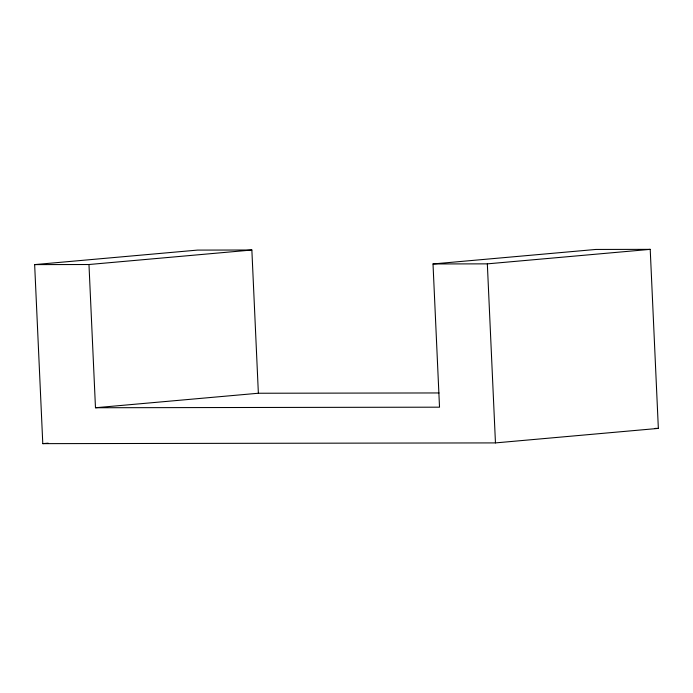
<?xml version="1.0" encoding="UTF-8"?>
<svg xmlns="http://www.w3.org/2000/svg" width="693" height="693" viewBox="0 0 693 693"><rect width="100%" height="100%" fill="white"/><g stroke="black" fill="none" stroke-linecap="round" stroke-linejoin="round"><path stroke-width="1.04" d="M34.65 264.605L88.973 264.518L95.478 407.744L439.518 407.181L433.012 263.955L595.902 249.445L650.216 249.359L658.35 428.395L495.46 442.905L42.784 443.641L34.65 264.605L197.54 250.095L251.862 250.008L258.368 393.243L439.041 392.948M88.973 264.518L251.862 250.008M433.012 263.955L487.335 263.86L650.216 249.359M95.478 407.744L258.368 393.243M42.784 443.641L48.138 443.165M655.11 428.404L658.35 428.395M487.335 263.86L495.46 442.905"/></g></svg>
